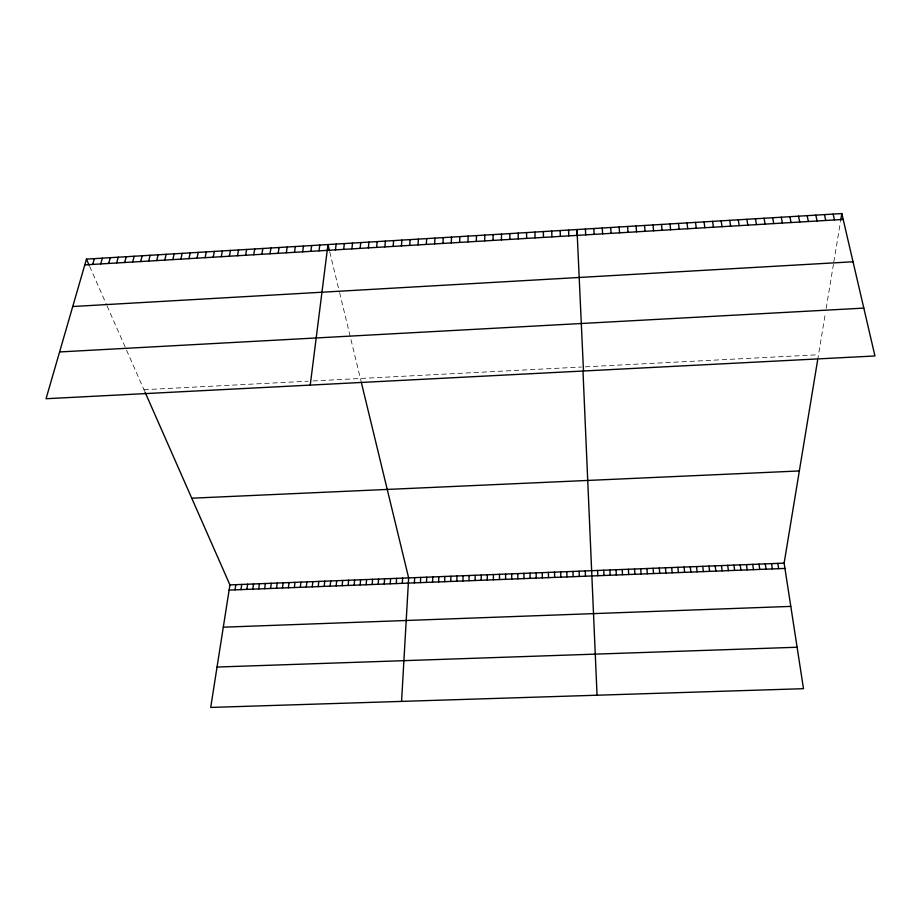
<?xml version="1.0" encoding="UTF-8"?>
<svg xmlns="http://www.w3.org/2000/svg" width="921" height="921" viewBox="0 0 921 921"><rect width="100%" height="100%" fill="white"/><g stroke="black" fill="none" stroke-linecap="round" stroke-linejoin="round"><path stroke-width="0.69" stroke-dasharray="4.61 3.45" d="M817.629 360.111L825.458 312.68M826.16 308.443L833.436 264.362M833.839 261.909L840.516 221.443M143.964 389.71L308.144 381.19M312.99 380.937L581.554 367.019M585.307 366.823L818.516 354.735M89.648 266.376L106.583 304.816M107.078 305.945L145.069 392.196M329.776 252.009L339.319 291.473M339.607 292.636L361.619 383.597"/><path stroke-width="1.38" d="M509.831 239.414L509.843 233.589M505.594 579.321L505.606 574.071M501.438 239.909L501.485 234.095M499.481 579.551L499.516 574.313M493.38 579.793L493.426 574.554M493.057 240.416L493.138 234.602M487.267 580.034L487.336 574.796M481.176 580.265L481.257 575.026M484.688 240.922L484.791 235.097M475.075 580.506L475.19 575.268M476.318 241.417L476.468 235.603M468.985 580.737L469.111 575.51M462.906 580.978L463.044 575.74M467.972 241.924L468.144 236.098M456.828 581.22L456.977 575.982M450.749 581.45L450.922 576.224M459.625 242.419L459.832 236.605M444.682 581.692L444.866 576.454M451.278 242.914L451.52 237.1M438.615 581.922L438.822 576.696M432.548 582.164L432.778 576.937M426.492 582.394L426.734 577.168M442.955 243.42L443.231 237.606M420.437 582.636L420.701 577.409M434.631 243.915L434.942 238.102M414.392 582.866L414.669 577.64M401.568 701.399L408.648 577.881L361.619 383.597M426.319 244.41L426.665 238.608M402.304 583.338L402.627 578.123M396.272 583.58L396.606 578.353M418.019 244.917L418.387 239.103M390.239 583.81L390.596 578.595M409.718 245.412L410.133 239.598M384.218 584.041L384.587 578.825M378.197 584.282L378.577 579.067M401.441 245.907L401.878 240.105M372.176 584.513L372.579 579.297M393.152 246.402L393.624 240.6M366.167 584.743L366.593 579.539M360.157 584.985L360.595 579.77M354.159 585.215L354.608 580M384.886 246.897L385.392 241.095M348.161 585.445L348.633 580.242M376.631 247.392L377.161 241.59M342.163 585.687L342.658 580.472M368.377 247.887L368.941 242.085M336.177 585.917L336.683 580.714M330.19 586.147L330.708 580.944M324.204 586.378L324.745 581.174M360.134 248.382L360.733 242.58M318.229 586.619L318.793 581.416M351.891 248.877L352.524 243.075M312.254 586.85L312.841 581.646M343.671 249.372L344.339 243.57M306.29 587.08L306.889 581.876M300.327 587.31L300.937 582.118M294.375 587.54L294.996 582.348M335.451 249.867L336.142 244.065M288.411 587.771L289.056 582.579M310.25 385.093L327.968 244.56L329.476 250.777M282.471 588.012L283.127 582.809M319.034 250.846L319.794 245.055M276.519 588.243L277.198 583.051M270.578 588.473L271.281 583.281M310.849 251.341L311.643 245.539M264.649 588.703L265.352 583.511M258.709 588.933L259.446 583.741M252.78 589.164L253.528 583.972M302.664 251.824L303.481 246.034M246.863 589.394L247.622 584.202M294.478 252.319L295.342 246.529M240.945 589.624L241.728 584.444M286.316 252.803L287.202 247.012M235.028 589.854L235.822 584.674M145.069 392.196L229.928 584.904L210.713 707.432L803.492 688.689L784.128 563.134L817.629 360.111M278.154 253.298L279.075 247.507M270.003 253.782L270.958 247.991M840.723 220.142L841.817 213.568L86.459 259.123L46.05 398.724L874.95 355.966L841.817 213.568M261.863 254.277L262.842 248.486M253.724 254.76L254.737 248.969M245.596 255.255L246.644 249.464M237.48 255.739L238.562 249.948M229.364 256.222L230.48 250.431M221.27 256.706L222.41 250.926M213.177 257.189L214.351 251.41M205.084 257.673L206.292 251.894M197.013 258.168L198.245 252.377M188.943 258.651L190.21 252.861M180.884 259.123L182.185 253.344M172.826 259.607L174.161 253.828M164.778 260.09L166.148 254.311M156.743 260.574L158.136 254.795M148.718 261.057L150.146 255.278M140.694 261.541L142.156 255.762M132.682 262.013L134.178 256.245M124.68 262.497L126.2 256.729M116.691 262.98L118.233 257.201M108.701 263.452L110.278 257.684M100.723 263.936L102.335 258.168M92.745 264.408L94.391 258.64M84.79 264.891L843.176 219.428M72.736 306.52L853.03 261.771M59.589 351.949L863.817 308.109M191.752 498.203L799.336 470.953M229.928 584.904L784.128 563.134M229.122 590.085L784.945 568.43M223.296 627.189L790.805 606.398M217.057 667.046L797.102 647.244M86.459 259.123L89.118 265.179M833.137 214.086L834.461 219.946M824.468 214.616L825.757 220.476M815.81 215.134L817.065 220.994M807.164 215.664L808.373 221.512M798.519 216.182L799.704 222.03M789.884 216.7L791.035 222.548M781.261 217.218L782.378 223.066M772.65 217.736L773.721 223.584M764.05 218.254L765.086 224.102M755.45 218.772L756.452 224.62M746.862 219.29L747.829 225.138M738.285 219.808L739.218 225.657M729.72 220.326L730.618 226.175M777.842 563.376L778.636 568.683M721.155 220.844L722.018 226.693M771.556 563.629L772.339 568.925M765.282 563.871L766.042 569.166M712.612 221.362L713.43 227.199M759.008 564.124L759.744 569.42M752.733 564.366L753.459 569.662M704.07 221.88L704.853 227.717M746.471 564.608L747.173 569.903M740.219 564.861L740.898 570.145M695.539 222.387L696.288 228.235M733.968 565.103L734.624 570.398M687.008 222.905L687.734 228.742M727.717 565.344L728.361 570.64M721.465 565.598L722.099 570.882M678.489 223.423L679.18 229.26M715.226 565.839L715.836 571.124M708.997 566.081L709.584 571.365M669.993 223.93L670.638 229.766M702.758 566.323L703.333 571.607M661.485 224.448L662.107 230.285M696.541 566.576L697.093 571.86M690.313 566.818L690.854 572.102M653.001 224.954L653.576 230.791M684.096 567.06L684.614 572.344M677.891 567.301L678.386 572.586M644.527 225.461L645.068 231.298M671.685 567.555L672.157 572.827M636.054 225.979L636.561 231.816M665.48 567.797L665.941 573.069M659.286 568.038L659.724 573.311M627.592 226.485L628.064 232.322M653.093 568.28L653.507 573.553M646.899 568.522L647.302 573.795M619.131 226.992L619.58 232.829M640.717 568.764L641.108 574.036M634.534 569.005L634.903 574.278M610.692 227.51L611.095 233.335M628.364 569.247L628.709 574.52M602.253 228.017L602.622 233.842M622.193 569.489L622.527 574.762M616.034 569.731L616.345 575.003M593.826 228.523L594.16 234.348M609.875 569.972L610.163 575.245M603.716 570.214L603.992 575.487M585.411 229.03L585.71 234.855M597.568 570.456L597.821 575.717M583.488 370.99L576.995 229.536L577.271 235.926M597.05 695.217L583.028 372.188M585.261 570.939L585.48 576.201M568.579 230.043L568.81 235.88M579.102 571.181L579.309 576.442M572.954 571.423L573.138 576.684M560.152 230.549L560.359 236.386M566.806 571.665L566.979 576.926M551.748 231.056L551.909 236.881M560.67 571.906L560.82 577.168M554.534 572.148L554.661 577.409M543.344 231.562L543.482 237.388M548.398 572.39L548.513 577.64M542.273 572.632L542.365 577.881M534.963 232.069L535.055 237.894M536.149 572.874L536.229 578.123M526.57 232.576L526.639 238.401M530.036 573.115L530.093 578.365M523.922 573.357L523.957 578.595M518.201 233.082L518.235 238.907M517.809 573.599L517.832 578.837M511.708 573.829L511.708 579.079"/></g></svg>
